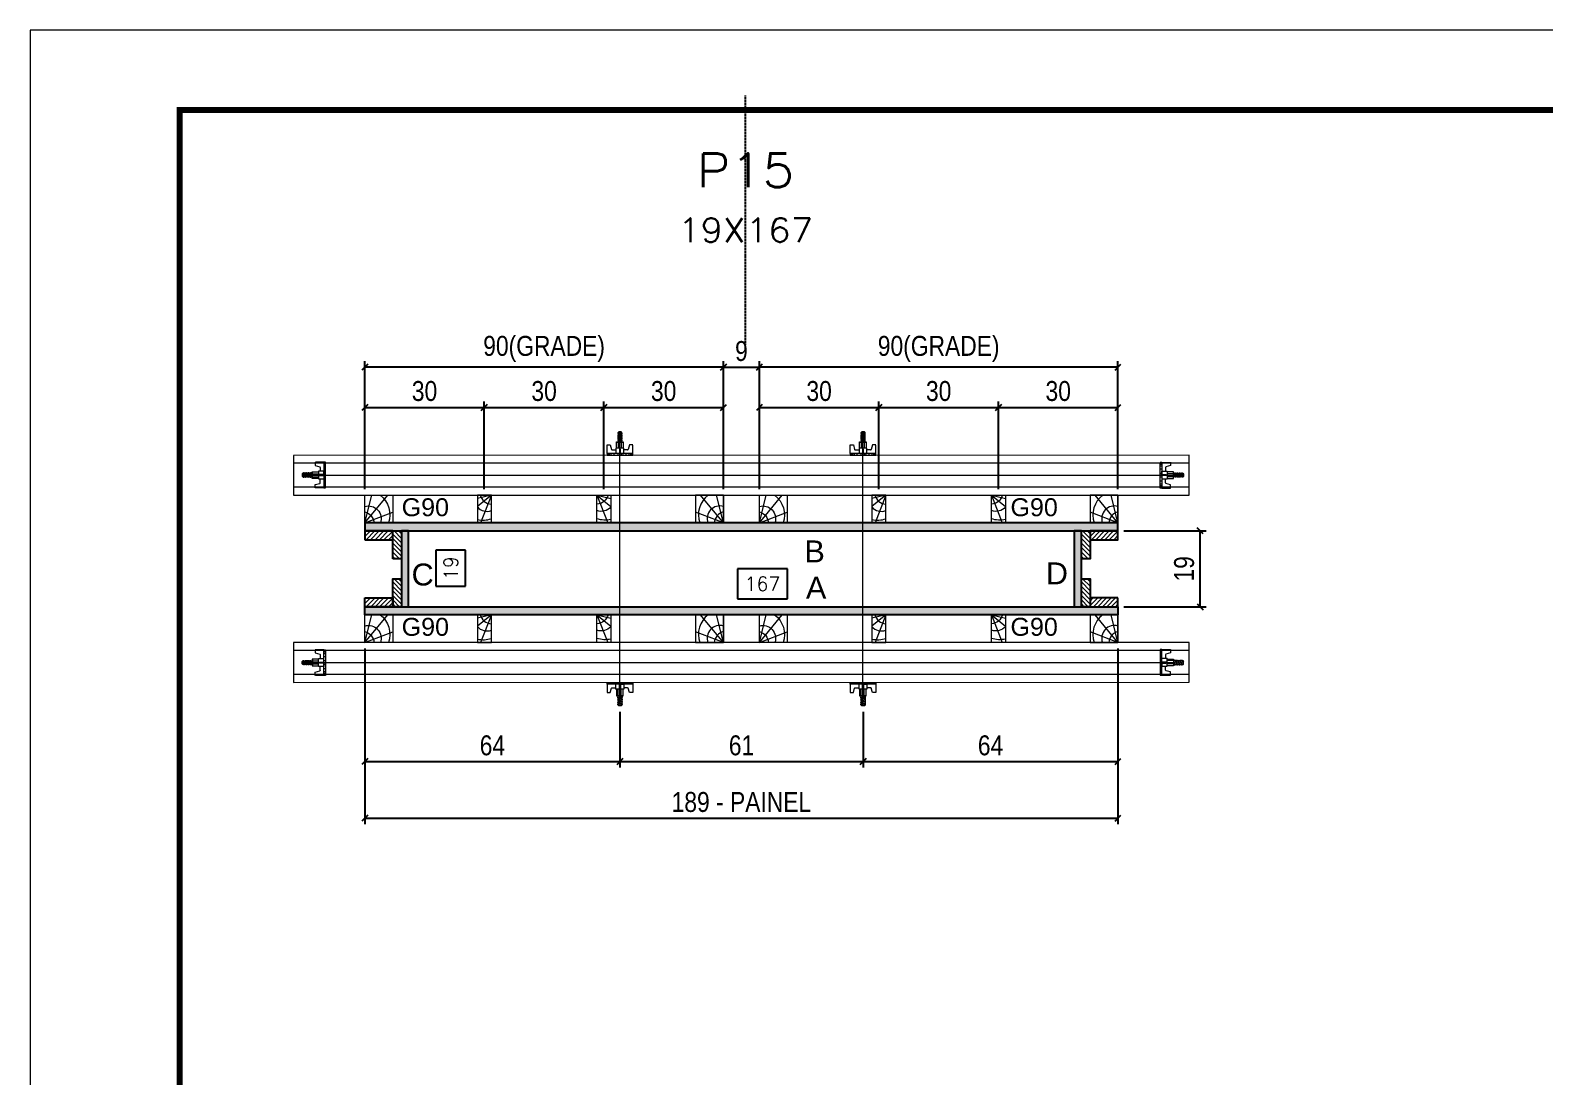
# Model space of a CAD drawing. Extents: x 808 to 7089, y -98 to 17032.
# Drawn here: x 5577 to 6337, y 14210 to 14735 of the extents above; entities that cross this region are included whole.
import ezdxf
from ezdxf.enums import TextEntityAlignment as Align

# ---------------------------------------------------------------- set-up
doc = ezdxf.new("R2010")
doc.units = 0
doc.linetypes.add('DASHED', pattern=[0.75, 0.5, -0.25])
doc.linetypes.add('HIDDEN', pattern=[0.375, 0.25, -0.125])
for name, color, linetype in [('CHAPA', 1, 'Continuous'), ('COTA', 241, 'Continuous'), ('MEIO_PONT', 93, 'Continuous'), ('SARRAFO', 251, 'Continuous'), ('Texto de Titulo', 7, 'Continuous'), ('Texto Qtd Sarr', 242, 'Continuous'), ('TEXTO_GERAL', 7, 'Continuous')]:
    doc.layers.add(name, color=color, linetype=linetype)
for name, color, linetype, lineweight in [('Folhas', 255, 'Continuous', 9), ('Hachura', 251, 'Continuous', 9), ('Madeira', 126, 'Continuous', 18), ('Perfil Metálico', 224, 'Continuous', 18), ('SARRAFO DE PRESSAO', 251, 'DASHED', 9), ('Texto Seção', 7, 'Continuous', 15)]:
    doc.layers.add(name, color=color, linetype=linetype, lineweight=lineweight)
doc.styles.add('ARIAL', font='arial.ttf')
doc.styles.add('COTA TECNICA 2X', font='techl___.ttf', dxfattribs={"height": 10})
doc.styles.add('ROMANS', font='romans.shx')
doc.styles.add('SANSSERIF', font='sas_____.pfb')
doc.dimstyles.new('SECAO PILAR', dxfattribs={"dimtxt": 10, "dimasz": 3, "dimexe": 3, "dimexo": 3, "dimgap": 3, "dimtad": 1, "dimdec": 1, "dimlfac": 0.5, "dimzin": 12, "dimdsep": 46, "dimtxsty": 'COTA TECNICA 2X', "dimblk1": 'OBLIQUE', "dimblk2": 'OBLIQUE', "dimsah": 1, "dimcen": 0.9, "dimclrd": 256, "dimclre": 256, "dimclrt": 256, "dimadec": 1, "dimazin": 3, "dimtfac": 1, "dimtdec": 1, "dimtmove": 0, "dimatfit": 3, "dimfxl": 1, "dimtolj": 1, "dimtzin": 12, "dimarcsym": 0})
doc.dimstyles.new('SECÇÃO 2', dxfattribs={"dimtxt": 7, "dimasz": 6, "dimexe": 0.18, "dimexo": 2, "dimgap": -4, "dimtad": 3, "dimdec": 1, "dimlfac": 0.5, "dimzin": 12, "dimdsep": 46, "dimtxsty": 'ROMANS', "dimblk": 'ARCHTICK', "dimcen": 0.09, "dimse1": 1, "dimse2": 1, "dimsd1": 1, "dimsd2": 1, "dimclrd": 180, "dimclre": 5, "dimclrt": 1, "dimadec": 0, "dimazin": 3, "dimtfac": 1, "dimtdec": 1, "dimtofl": 0, "dimtmove": 0, "dimatfit": 3, "dimldrblk": 'ARCHTICK', "dimfxl": 1, "dimtolj": 1, "dimtzin": 0, "dimarcsym": 0})
pattern_1 = [(225, (-3379.4002, -8445.2636), (1.12253202, -1.12253202), [])]

# ---------------------------------------------------------------- blocks, each defined once
blk = doc.blocks.new('9999999999')
at = {"layer": 'Folhas'}
blk.add_lwpolyline([(98138.98, 34190.21), (99623.98, 34190.21), (99623.98, 35240.21), (98138.98, 35240.21)], close=True, dxfattribs=at)
at = {"layer": 'Folhas', "color": 30, "const_width": 3}
blk.add_lwpolyline([(98213.98, 34230.21), (99583.98, 34230.21), (99583.98, 35200.21), (98213.98, 35200.21)], close=True, dxfattribs=at)
blk = doc.blocks.new('*D1302')
at = {"layer": 'COTA', "color": 180, "lineweight": -2, "transparency": 16777216}
for p, q in [((5795.16, 14474.51), (5780.16, 14474.51)), ((5780.16, 14474.51), (5780.16, 14456.51)), ((5795.16, 14456.51), (5795.16, 14474.51)), ((5780.16, 14456.51), (5795.16, 14456.51))]:
    blk.add_line(p, q, dxfattribs=at)
at = {"layer": 'Defpoints', "color": 0, "transparency": 16777216}
for p in [(5783.87, 14484.14), (5783.87, 14446.14), (5799.16, 14446.14)]:
    blk.add_point(p, dxfattribs=at)
at = {"layer": 'COTA', "color": 1, "transparency": 16777216, "insert": (5787.66, 14465.51), "char_height": 7, "attachment_point": 5, "rotation": 90, "style": 'ROMANS'}
blk.add_mtext('\\A1;19', dxfattribs=at)
blk = doc.blocks.new('_ArchTick')
at = {"color": 0, "linetype": 'ByBlock', "const_width": 0.15}
blk.add_lwpolyline([(-0.5, -0.5), (0.5, 0.5)], dxfattribs=at)
blk = doc.blocks.new('*D1303')
at = {"layer": 'COTA', "color": 180, "lineweight": -2, "transparency": 16777216}
for p, q in [((5956.61, 14465.14), (5931.61, 14465.14)), ((5931.61, 14465.14), (5931.61, 14450.14)), ((5956.61, 14450.14), (5956.61, 14465.14)), ((5931.61, 14450.14), (5956.61, 14450.14))]:
    blk.add_line(p, q, dxfattribs=at)
at = {"layer": 'Defpoints', "color": 0, "transparency": 16777216}
for p in [(5766.55, 14446.14), (6100.55, 14446.14), (6100.55, 14446.14)]:
    blk.add_point(p, dxfattribs=at)
at = {"layer": 'COTA', "color": 1, "transparency": 16777216, "insert": (5944.11, 14457.64), "char_height": 7, "attachment_point": 5, "style": 'ROMANS'}
blk.add_mtext('\\A1;167', dxfattribs=at)
blk = doc.blocks.new('_Oblique')
at = {"color": 0, "linetype": 'ByBlock', "lineweight": -2}
blk.add_line((-0.5, -0.5), (0.5, 0.5), dxfattribs=at)
blk = doc.blocks.new('*D1304')
at = {"layer": 'COTA', "lineweight": -2, "transparency": 16777216}
for p, q in [((5744.55, 14425.15), (5744.55, 14336.98)), ((6122.55, 14425.19), (6122.55, 14336.98)), ((5744.55, 14339.98), (6122.55, 14339.98))]:
    blk.add_line(p, q, dxfattribs=at)
at = {"layer": 'Defpoints', "color": 0, "transparency": 16777216}
for p in [(5744.55, 14428.15), (6122.55, 14428.19), (6122.55, 14339.98)]:
    blk.add_point(p, dxfattribs=at)
at = {"layer": 'COTA', "lineweight": -2, "transparency": 16777216, "xscale": 3, "yscale": 3, "zscale": 3, "rotation": 180}
blk.add_blockref('_Oblique', (5744.55, 14339.98), dxfattribs=at)
at = {"layer": 'COTA', "lineweight": -2, "transparency": 16777216, "xscale": 3, "yscale": 3, "zscale": 3}
blk.add_blockref('_Oblique', (6122.55, 14339.98), dxfattribs=at)
at = {"layer": 'COTA', "transparency": 16777216, "insert": (5933.55, 14348.09), "char_height": 10, "attachment_point": 5, "style": 'COTA TECNICA 2X'}
blk.add_mtext('\\A1;189 - PAINEL', dxfattribs=at)
blk = doc.blocks.new('*D1305')
at = {"layer": 'COTA', "lineweight": -2, "transparency": 16777216}
for p, q in [((5744.55, 14425.14), (5744.55, 14365.41)), ((5872.62, 14393.37), (5872.62, 14365.41)), ((5744.55, 14368.41), (5872.62, 14368.41))]:
    blk.add_line(p, q, dxfattribs=at)
at = {"layer": 'Defpoints', "color": 0, "transparency": 16777216}
for p in [(5744.55, 14428.14), (5872.62, 14396.37), (5872.62, 14368.41)]:
    blk.add_point(p, dxfattribs=at)
at = {"layer": 'COTA', "lineweight": -2, "transparency": 16777216, "xscale": 3, "yscale": 3, "zscale": 3, "rotation": 180}
blk.add_blockref('_Oblique', (5744.55, 14368.41), dxfattribs=at)
at = {"layer": 'COTA', "lineweight": -2, "transparency": 16777216, "xscale": 3, "yscale": 3, "zscale": 3}
blk.add_blockref('_Oblique', (5872.62, 14368.41), dxfattribs=at)
at = {"layer": 'COTA', "transparency": 16777216, "insert": (5808.59, 14376.51), "char_height": 10, "attachment_point": 5, "style": 'COTA TECNICA 2X'}
blk.add_mtext('\\A1;64', dxfattribs=at)
blk = doc.blocks.new('*D1306')
at = {"layer": 'COTA', "lineweight": -2, "transparency": 16777216}
for p, q in [((6122.55, 14425.14), (6122.55, 14365.41)), ((5994.62, 14393.37), (5994.62, 14365.41)), ((5994.62, 14368.41), (6122.55, 14368.41))]:
    blk.add_line(p, q, dxfattribs=at)
at = {"layer": 'Defpoints', "color": 0, "transparency": 16777216}
for p in [(6122.55, 14428.14), (5994.62, 14396.37), (6122.55, 14368.41)]:
    blk.add_point(p, dxfattribs=at)
at = {"layer": 'COTA', "lineweight": -2, "transparency": 16777216, "xscale": 3, "yscale": 3, "zscale": 3, "rotation": 180}
blk.add_blockref('_Oblique', (5994.62, 14368.41), dxfattribs=at)
at = {"layer": 'COTA', "lineweight": -2, "transparency": 16777216, "xscale": 3, "yscale": 3, "zscale": 3}
blk.add_blockref('_Oblique', (6122.55, 14368.41), dxfattribs=at)
at = {"layer": 'COTA', "transparency": 16777216, "insert": (6058.59, 14376.51), "char_height": 10, "attachment_point": 5, "style": 'COTA TECNICA 2X'}
blk.add_mtext('\\A1;64', dxfattribs=at)
blk = doc.blocks.new('titulo1')
at = {"layer": 'Defpoints', "color": 252, "linetype": 'HIDDEN', "ltscale": 2}
blk.add_line((0, 0), (0, 125), dxfattribs=at)
at = {"layer": 'Defpoints', "style": 'ROMANS', "oblique": 15}
blk.add_attdef('FOLHA', text='', height=10, dxfattribs=at).set_placement((0, 15.58), align=Align.MIDDLE_CENTER)
at = {"layer": 'Texto Qtd Sarr', "color": 3, "style": 'ROMANS', "oblique": 15}
for tag, height, p in [('TITULO', 17, (0, 71.45)), ('SEÇÃO', 12, (0, 41.55))]:
    blk.add_attdef(tag, text='', height=height, dxfattribs=at).set_placement(p, align=Align.MIDDLE_CENTER)
blk = doc.blocks.new('C')
at = {"layer": 'Hachura', "color": 0}
for p, q in [((0, 3.22), (0, -3.22)), ((0.45, 3.22), (0, 3.22)), ((0.46, 3.16), (0, 3.16)), ((0.46, 3.05), (0, 3.05)), ((0.46, 2.88), (0, 2.88)), ((0, 2.75), (0, -1.16)), ((0.46, 2.65), (0, 2.65)), ((0.46, 2.23), (0, 2.23)), ((0.46, 1.51), (0, 1.51)), ((0.39, 0.49), (0.17, 0.49)), ((0.45, -3.23), (0.45, 3.22)), ((0.45, 3.22), (2.58, 3.22)), ((1.74, 0.97), (0.45, 0.97)), ((1.45, 0.1), (0.45, 0.1)), ((1.35, 1.94), (1.35, 0.96)), ((2.58, 2.39), (1.47, 2.09)), ((1.74, -0.97), (1.74, 0.97)), ((1.74, 0.97), (1.74, 0.84)), ((1.74, 0.97), (1.74, 0.84)), ((1.74, 0.84), (3.35, 0.84)), ((3.35, 0.45), (1.74, 0.45)), ((2.58, 3.22), (2.58, 2.39)), ((3.32, 0.84), (3.32, -0.84)), ((3.35, 0.84), (3.35, -0.84)), ((3.68, 0.45), (3.35, 0.45)), ((3.84, -0.52), (3.35, 0.45)), ((3.35, 0.06), (3.67, -0.57)), ((3.68, 0.45), (4.16, -0.52)), ((3.72, 0.5), (4.25, -0.57)), ((4.37, -0.55), (3.83, 0.53)), ((4.15, 0.45), (3.93, 0.45)), ((4.42, -0.52), (3.93, 0.45)), ((4.15, 0.45), (4.26, 0.45)), ((4.26, 0.45), (4.74, -0.52)), ((4.3, 0.5), (4.83, -0.57)), ((4.95, -0.55), (4.41, 0.53)), ((4.51, 0.45), (4.84, 0.45)), ((5, -0.52), (4.51, 0.45)), ((4.84, 0.45), (5.32, -0.52)), ((4.88, 0.5), (5.41, -0.57)), ((5.53, -0.55), (4.99, 0.53)), ((5.58, -0.52), (5.09, 0.45)), ((5.42, 0.45), (5.09, 0.45)), ((5.58, -0.52), (5.09, 0.45)), ((5.42, 0.45), (5.74, -0.19)), ((5.46, 0.5), (5.74, -0.07)), ((5.74, 0.19), (5.57, 0.53)), ((5.74, 0.32), (5.68, 0.45)), ((5.68, 0.45), (5.74, 0.45)), ((5.74, 0.45), (5.9, 0.29)), ((5.74, 0.45), (5.74, -0.52)), ((5.9, -0.36), (5.9, 0.29)), ((0.45, 0), (0, 0)), ((0.46, -1.52), (0, -1.52)), ((0.46, -2.23), (0, -2.23)), ((0.46, -2.65), (0, -2.65)), ((0.46, -2.88), (0, -2.88)), ((0.46, -3.05), (0, -3.05)), ((0.46, -3.16), (0, -3.16)), ((0, -3.22), (2.57, -3.22)), ((0.08, -0.48), (0.29, -0.48)), ((0.29, -0.48), (0.4, -0.48)), ((0.45, 0), (0.45, -0.97)), ((0.45, -0.16), (1.45, -0.16)), ((0.45, -0.65), (0.45, -0.32)), ((0.45, -3.23), (0.45, -0.65)), ((0.45, -0.97), (1.74, -0.97)), ((1.35, -1.94), (1.35, -0.97)), ((2.58, -2.39), (1.47, -2.1)), ((3.35, -0.32), (1.74, -0.32)), ((3.35, -0.84), (1.74, -0.84)), ((2.58, -3.23), (2.58, -2.39)), ((3.35, -0.07), (3.58, -0.52)), ((3.35, -0.52), (3.58, -0.52)), ((3.84, -0.52), (4.16, -0.52)), ((4.42, -0.52), (4.74, -0.52)), ((4.63, -0.52), (4.74, -0.52)), ((5, -0.52), (5.32, -0.52)), ((5.58, -0.52), (5.74, -0.52)), ((5.74, -0.52), (5.9, -0.36)), ((5.74, -0.52), (5.74, -0.52))]:
    blk.add_line(p, q, dxfattribs=at)
for centre, radius, start, end in [((1.52, 1.94), 0.161, 104.7436, 180), ((1.44, -0.03), 0.129, 272.695, 87.305), ((3.81, 0.39), 0.143, 25.5688, 154.4312), ((4.39, 0.39), 0.143, 25.5688, 154.4312), ((4.97, 0.39), 0.143, 25.5688, 154.4312), ((5.55, 0.39), 0.143, 25.5688, 154.4312), ((0.17, -0.37), 0.174, 221.744, 317.8592), ((1.52, -1.94), 0.161, 180, 255.2564), ((3.71, -0.4), 0.174, 222.1408, 318.256), ((4.29, -0.4), 0.174, 222.1408, 318.256), ((4.87, -0.4), 0.174, 222.1408, 318.256), ((5.45, -0.4), 0.174, 222.1408, 318.256), ((5.61, -0.4), 0.174, 317.8592, 318.256)]:
    blk.add_arc(centre, radius, start, end, dxfattribs=at)
blk = doc.blocks.new('*D1307')
at = {"layer": 'COTA', "lineweight": -2, "transparency": 16777216}
for p, q in [((5872.62, 14393.37), (5872.62, 14365.41)), ((5994.62, 14393.37), (5994.62, 14365.41)), ((5872.62, 14368.41), (5994.62, 14368.41))]:
    blk.add_line(p, q, dxfattribs=at)
at = {"layer": 'Defpoints', "color": 0, "transparency": 16777216}
for p in [(5872.62, 14396.37), (5994.62, 14396.37), (5994.62, 14368.41)]:
    blk.add_point(p, dxfattribs=at)
at = {"layer": 'COTA', "lineweight": -2, "transparency": 16777216, "xscale": 3, "yscale": 3, "zscale": 3, "rotation": 180}
blk.add_blockref('_Oblique', (5872.62, 14368.41), dxfattribs=at)
at = {"layer": 'COTA', "lineweight": -2, "transparency": 16777216, "xscale": 3, "yscale": 3, "zscale": 3}
blk.add_blockref('_Oblique', (5994.62, 14368.41), dxfattribs=at)
at = {"layer": 'COTA', "transparency": 16777216, "insert": (5933.62, 14376.51), "char_height": 10, "attachment_point": 5, "style": 'COTA TECNICA 2X'}
blk.add_mtext('\\A1;61', dxfattribs=at)
blk = doc.blocks.new('*D1295')
at = {"layer": 'COTA', "lineweight": -2, "transparency": 16777216}
for p, q in [((5942.55, 14505.14), (5942.55, 14549.07)), ((6002.55, 14505.14), (6002.55, 14549.07)), ((5942.55, 14546.07), (6002.55, 14546.07))]:
    blk.add_line(p, q, dxfattribs=at)
at = {"layer": 'Defpoints', "color": 0, "transparency": 16777216}
for p in [(6002.55, 14546.07), (5942.55, 14502.14), (6002.55, 14502.14)]:
    blk.add_point(p, dxfattribs=at)
at = {"layer": 'COTA', "lineweight": -2, "transparency": 16777216, "xscale": 3, "yscale": 3, "zscale": 3, "rotation": 180}
blk.add_blockref('_Oblique', (5942.55, 14546.07), dxfattribs=at)
at = {"layer": 'COTA', "lineweight": -2, "transparency": 16777216, "xscale": 3, "yscale": 3, "zscale": 3}
blk.add_blockref('_Oblique', (6002.55, 14546.07), dxfattribs=at)
at = {"layer": 'COTA', "transparency": 16777216, "insert": (5972.55, 14554.29), "char_height": 10, "attachment_point": 5, "style": 'COTA TECNICA 2X'}
blk.add_mtext('\\A1;30', dxfattribs=at)
blk = doc.blocks.new('*D1296')
at = {"layer": 'COTA', "lineweight": -2, "transparency": 16777216}
for p, q in [((6002.55, 14505.14), (6002.55, 14549.07)), ((6062.55, 14505.14), (6062.55, 14549.07)), ((6002.55, 14546.07), (6062.55, 14546.07))]:
    blk.add_line(p, q, dxfattribs=at)
at = {"layer": 'Defpoints', "color": 0, "transparency": 16777216}
for p in [(6062.55, 14546.07), (6002.55, 14502.14), (6062.55, 14502.14)]:
    blk.add_point(p, dxfattribs=at)
at = {"layer": 'COTA', "lineweight": -2, "transparency": 16777216, "xscale": 3, "yscale": 3, "zscale": 3, "rotation": 180}
blk.add_blockref('_Oblique', (6002.55, 14546.07), dxfattribs=at)
at = {"layer": 'COTA', "lineweight": -2, "transparency": 16777216, "xscale": 3, "yscale": 3, "zscale": 3}
blk.add_blockref('_Oblique', (6062.55, 14546.07), dxfattribs=at)
at = {"layer": 'COTA', "transparency": 16777216, "insert": (6032.55, 14554.29), "char_height": 10, "attachment_point": 5, "style": 'COTA TECNICA 2X'}
blk.add_mtext('\\A1;30', dxfattribs=at)
blk = doc.blocks.new('*D1297')
at = {"layer": 'COTA', "lineweight": -2, "transparency": 16777216}
for p, q in [((6062.55, 14505.14), (6062.55, 14549.07)), ((6122.55, 14505.14), (6122.55, 14549.07)), ((6062.55, 14546.07), (6122.55, 14546.07))]:
    blk.add_line(p, q, dxfattribs=at)
at = {"layer": 'Defpoints', "color": 0, "transparency": 16777216}
for p in [(6122.55, 14546.07), (6062.55, 14502.14), (6122.55, 14502.14)]:
    blk.add_point(p, dxfattribs=at)
at = {"layer": 'COTA', "lineweight": -2, "transparency": 16777216, "xscale": 3, "yscale": 3, "zscale": 3, "rotation": 180}
blk.add_blockref('_Oblique', (6062.55, 14546.07), dxfattribs=at)
at = {"layer": 'COTA', "lineweight": -2, "transparency": 16777216, "xscale": 3, "yscale": 3, "zscale": 3}
blk.add_blockref('_Oblique', (6122.55, 14546.07), dxfattribs=at)
at = {"layer": 'COTA', "transparency": 16777216, "insert": (6092.55, 14554.29), "char_height": 10, "attachment_point": 5, "style": 'COTA TECNICA 2X'}
blk.add_mtext('\\A1;30', dxfattribs=at)
blk = doc.blocks.new('*D1308')
at = {"layer": 'COTA', "lineweight": -2, "transparency": 16777216}
for p, q in [((5942.55, 14505.14), (5942.55, 14569.27)), ((6122.55, 14566.27), (5942.55, 14566.27)), ((6122.55, 14505.14), (6122.55, 14569.27))]:
    blk.add_line(p, q, dxfattribs=at)
at = {"layer": 'Defpoints', "color": 0, "transparency": 16777216}
for p in [(5942.55, 14566.27), (5942.55, 14502.14), (6122.55, 14502.14)]:
    blk.add_point(p, dxfattribs=at)
at = {"layer": 'COTA', "lineweight": -2, "transparency": 16777216, "xscale": 3, "yscale": 3, "zscale": 3, "rotation": 180}
blk.add_blockref('_Oblique', (5942.55, 14566.27), dxfattribs=at)
at = {"layer": 'COTA', "lineweight": -2, "transparency": 16777216, "xscale": 3, "yscale": 3, "zscale": 3}
blk.add_blockref('_Oblique', (6122.55, 14566.27), dxfattribs=at)
at = {"layer": 'COTA', "transparency": 16777216, "insert": (6032.55, 14575.49), "char_height": 10, "attachment_point": 5, "style": 'COTA TECNICA 2X'}
blk.add_mtext('\\A1;90(GRADE)', dxfattribs=at)
blk = doc.blocks.new('*D1309')
at = {"layer": 'COTA', "lineweight": -2, "transparency": 16777216}
for p, q in [((6125.55, 14484.14), (6166.85, 14484.14)), ((6163.85, 14446.14), (6163.85, 14484.14)), ((6125.55, 14446.14), (6166.85, 14446.14))]:
    blk.add_line(p, q, dxfattribs=at)
at = {"layer": 'Defpoints', "color": 0, "transparency": 16777216}
for p in [(6122.55, 14484.14), (6163.85, 14484.14), (6122.55, 14446.14)]:
    blk.add_point(p, dxfattribs=at)
at = {"layer": 'COTA', "lineweight": -2, "transparency": 16777216, "xscale": 3, "yscale": 3, "zscale": 3}
for p, rotation in [((6163.85, 14484.14), 90), ((6163.85, 14446.14), 270)]:
    blk.add_blockref('_Oblique', p, dxfattribs=dict(at, rotation=rotation))
at = {"layer": 'COTA', "transparency": 16777216, "insert": (6155.76, 14465.14), "char_height": 10, "attachment_point": 5, "rotation": 90, "style": 'COTA TECNICA 2X'}
blk.add_mtext('\\A1;19', dxfattribs=at)
blk = doc.blocks.new('PONTALETE')
at = {"layer": 'Madeira'}
for q in [(2.71, 7), (7, 5.76), (7, 1.74)]:
    blk.add_line((0, 0), q, dxfattribs=at)
blk.add_lwpolyline([(0, 0), (7, 0), (7, 7), (0, 7)], close=True, dxfattribs=at)
for centre, radius, start, end in [((2.04, 0.06), 6.23, 37.2818, 109.0913), ((1.09, 0.9), 3.19, 343.603, 109.9847), ((-0.21, -0.78), 3.09, 14.6322, 86.0383)]:
    blk.add_arc(centre, radius, start, end, dxfattribs=at)
blk = doc.blocks.new('MEIO PONTALETE')
at = {"layer": 'Madeira'}
for q in [(2.71, 7), (3.5, 2.88), (3.5, 0.87)]:
    blk.add_line((0, 0), q, dxfattribs=at)
blk.add_lwpolyline([(0, 0), (3.5, 0), (3.5, 7), (0, 7)], close=True, dxfattribs=at)
for centre, radius, start, end in [((2.04, 0.06), 6.23, 76.4499, 109.0913), ((1.09, 0.9), 3.19, 40.9063, 109.9847), ((-0.21, -0.78), 3.09, 14.6322, 86.0383)]:
    blk.add_arc(centre, radius, start, end, dxfattribs=at)
blk = doc.blocks.new('*D1298')
at = {"layer": 'COTA', "lineweight": -2, "transparency": 16777216}
for p, q in [((5744.53, 14505.14), (5744.53, 14549.07)), ((5804.53, 14505.14), (5804.53, 14549.07)), ((5744.53, 14546.07), (5804.53, 14546.07))]:
    blk.add_line(p, q, dxfattribs=at)
at = {"layer": 'Defpoints', "color": 0, "transparency": 16777216}
for p in [(5804.53, 14546.07), (5744.53, 14502.14), (5804.53, 14502.14)]:
    blk.add_point(p, dxfattribs=at)
at = {"layer": 'COTA', "lineweight": -2, "transparency": 16777216, "xscale": 3, "yscale": 3, "zscale": 3, "rotation": 180}
blk.add_blockref('_Oblique', (5744.53, 14546.07), dxfattribs=at)
at = {"layer": 'COTA', "lineweight": -2, "transparency": 16777216, "xscale": 3, "yscale": 3, "zscale": 3}
blk.add_blockref('_Oblique', (5804.53, 14546.07), dxfattribs=at)
at = {"layer": 'COTA', "transparency": 16777216, "insert": (5774.53, 14554.29), "char_height": 10, "attachment_point": 5, "style": 'COTA TECNICA 2X'}
blk.add_mtext('\\A1;30', dxfattribs=at)
blk = doc.blocks.new('*D1299')
at = {"layer": 'COTA', "lineweight": -2, "transparency": 16777216}
for p, q in [((5804.53, 14505.14), (5804.53, 14549.07)), ((5864.53, 14505.14), (5864.53, 14549.07)), ((5804.53, 14546.07), (5864.53, 14546.07))]:
    blk.add_line(p, q, dxfattribs=at)
at = {"layer": 'Defpoints', "color": 0, "transparency": 16777216}
for p in [(5864.53, 14546.07), (5804.53, 14502.14), (5864.53, 14502.14)]:
    blk.add_point(p, dxfattribs=at)
at = {"layer": 'COTA', "lineweight": -2, "transparency": 16777216, "xscale": 3, "yscale": 3, "zscale": 3, "rotation": 180}
blk.add_blockref('_Oblique', (5804.53, 14546.07), dxfattribs=at)
at = {"layer": 'COTA', "lineweight": -2, "transparency": 16777216, "xscale": 3, "yscale": 3, "zscale": 3}
blk.add_blockref('_Oblique', (5864.53, 14546.07), dxfattribs=at)
at = {"layer": 'COTA', "transparency": 16777216, "insert": (5834.53, 14554.29), "char_height": 10, "attachment_point": 5, "style": 'COTA TECNICA 2X'}
blk.add_mtext('\\A1;30', dxfattribs=at)
blk = doc.blocks.new('*D1300')
at = {"layer": 'COTA', "lineweight": -2, "transparency": 16777216}
for p, q in [((5864.53, 14505.14), (5864.53, 14549.07)), ((5924.53, 14505.14), (5924.53, 14549.07)), ((5864.53, 14546.07), (5924.53, 14546.07))]:
    blk.add_line(p, q, dxfattribs=at)
at = {"layer": 'Defpoints', "color": 0, "transparency": 16777216}
for p in [(5924.53, 14546.07), (5864.53, 14502.14), (5924.53, 14502.14)]:
    blk.add_point(p, dxfattribs=at)
at = {"layer": 'COTA', "lineweight": -2, "transparency": 16777216, "xscale": 3, "yscale": 3, "zscale": 3, "rotation": 180}
blk.add_blockref('_Oblique', (5864.53, 14546.07), dxfattribs=at)
at = {"layer": 'COTA', "lineweight": -2, "transparency": 16777216, "xscale": 3, "yscale": 3, "zscale": 3}
blk.add_blockref('_Oblique', (5924.53, 14546.07), dxfattribs=at)
at = {"layer": 'COTA', "transparency": 16777216, "insert": (5894.53, 14554.29), "char_height": 10, "attachment_point": 5, "style": 'COTA TECNICA 2X'}
blk.add_mtext('\\A1;30', dxfattribs=at)
blk = doc.blocks.new('*D1301')
at = {"layer": 'COTA', "lineweight": -2, "transparency": 16777216}
for p, q in [((5744.53, 14505.14), (5744.53, 14569.27)), ((5924.53, 14566.27), (5744.53, 14566.27)), ((5924.53, 14505.14), (5924.53, 14569.27))]:
    blk.add_line(p, q, dxfattribs=at)
at = {"layer": 'Defpoints', "color": 0, "transparency": 16777216}
for p in [(5744.53, 14566.27), (5744.53, 14502.14), (5924.53, 14502.14)]:
    blk.add_point(p, dxfattribs=at)
at = {"layer": 'COTA', "lineweight": -2, "transparency": 16777216, "xscale": 3, "yscale": 3, "zscale": 3, "rotation": 180}
blk.add_blockref('_Oblique', (5744.53, 14566.27), dxfattribs=at)
at = {"layer": 'COTA', "lineweight": -2, "transparency": 16777216, "xscale": 3, "yscale": 3, "zscale": 3}
blk.add_blockref('_Oblique', (5924.53, 14566.27), dxfattribs=at)
at = {"layer": 'COTA', "transparency": 16777216, "insert": (5834.53, 14575.49), "char_height": 10, "attachment_point": 5, "style": 'COTA TECNICA 2X'}
blk.add_mtext('\\A1;90(GRADE)', dxfattribs=at)
blk = doc.blocks.new('*D1310')
at = {"layer": 'COTA', "lineweight": -2, "transparency": 16777216}
for p, q in [((5924.55, 14505.11), (5924.55, 14569.27)), ((5924.55, 14566.27), (5942.55, 14566.27)), ((5942.55, 14505.11), (5942.55, 14569.27))]:
    blk.add_line(p, q, dxfattribs=at)
at = {"layer": 'Defpoints', "color": 0, "transparency": 16777216}
for p in [(5942.55, 14566.27), (5924.55, 14502.11), (5942.55, 14502.11)]:
    blk.add_point(p, dxfattribs=at)
at = {"layer": 'COTA', "lineweight": -2, "transparency": 16777216, "xscale": 3, "yscale": 3, "zscale": 3, "rotation": 180}
blk.add_blockref('_Oblique', (5924.55, 14566.27), dxfattribs=at)
at = {"layer": 'COTA', "lineweight": -2, "transparency": 16777216, "xscale": 3, "yscale": 3, "zscale": 3}
blk.add_blockref('_Oblique', (5942.55, 14566.27), dxfattribs=at)
at = {"layer": 'COTA', "transparency": 16777216, "insert": (5933.55, 14574.35), "char_height": 10, "attachment_point": 5, "style": 'COTA TECNICA 2X'}
blk.add_mtext('\\A1;9', dxfattribs=at)

msp = doc.modelspace()

# ---------------------------------------------------------------- hatches: boundary and pattern name
at = {"layer": 'Hachura'}
h = msp.add_hatch(color=256, dxfattribs=at)
h.dxf.hatch_style = 1
h.paths.add_polyline_path([(6122.55, 14484.14), (6122.55, 14488.14), (5744.55, 14488.14), (5744.55, 14484.14)])
h = msp.add_hatch(dxfattribs=at)
h.set_pattern_fill('ANSI31', color=256, scale=0.5, angle=180, style=0)
h.set_pattern_definition(pattern_1)
h.paths.add_polyline_path([(5758.55, 14484.14), (5758.55, 14479.74), (5744.55, 14479.74), (5744.55, 14484.14)])
h = msp.add_hatch(dxfattribs=at)
h.set_pattern_fill('ANSI31', color=256, scale=0.5, angle=90, style=0)
h.set_pattern_definition([(135, (-17166.4565, 23973.0964), (-1.12253202, -1.12253202), [])])
h.paths.add_polyline_path([(5762.95, 14484.14), (5758.55, 14484.14), (5758.55, 14470.14), (5762.95, 14470.14)])
h = msp.add_hatch(color=256, dxfattribs=at)
h.dxf.hatch_style = 1
h.paths.add_polyline_path([(5762.95, 14446.14), (5766.55, 14446.14), (5766.55, 14484.14), (5762.95, 14484.14)])
h = msp.add_hatch(color=256, dxfattribs=at)
h.dxf.hatch_style = 1
h.paths.add_polyline_path([(6100.55, 14446.14), (6104.15, 14446.14), (6104.15, 14484.14), (6100.55, 14484.14)])
h = msp.add_hatch(dxfattribs=at)
h.set_pattern_fill('ANSI31', color=256, scale=0.5, angle=90, style=0)
h.set_pattern_definition([(135, (-16820.8565, 23973.0964), (-1.12253202, -1.12253202), [])])
h.paths.add_polyline_path([(6108.55, 14484.14), (6104.15, 14484.14), (6104.15, 14470.14), (6108.55, 14470.14)])
h = msp.add_hatch(dxfattribs=at)
h.set_pattern_fill('ANSI31', color=256, scale=0.5, angle=180, style=0)
h.set_pattern_definition([(225, (-3015.4002, -8445.2636), (1.12253202, -1.12253202), [])])
h.paths.add_polyline_path([(6122.55, 14484.14), (6122.55, 14479.74), (6108.55, 14479.74), (6108.55, 14484.14)])
h = msp.add_hatch(dxfattribs=at)
h.set_pattern_fill('ANSI31', color=256, scale=0.5, angle=90, style=0)
h.set_pattern_definition([(135, (-17166.4565, 23949.0964), (-1.12253202, -1.12253202), [])])
h.paths.add_polyline_path([(5762.95, 14460.14), (5758.55, 14460.14), (5758.55, 14446.14), (5762.95, 14446.14)])
h = msp.add_hatch(dxfattribs=at)
h.set_pattern_fill('ANSI31', color=256, scale=0.5, angle=90, style=0)
h.set_pattern_definition([(135, (-16820.8565, 23949.0964), (-1.12253202, -1.12253202), [])])
h.paths.add_polyline_path([(6108.55, 14460.14), (6104.15, 14460.14), (6104.15, 14446.14), (6108.55, 14446.14)])
h = msp.add_hatch(dxfattribs=at)
h.set_pattern_fill('ANSI31', color=256, scale=0.5, angle=180, style=0)
h.set_pattern_definition(pattern_1)
h.paths.add_polyline_path([(5758.55, 14446.14), (5758.55, 14450.54), (5744.55, 14450.54), (5744.55, 14446.14)])
h = msp.add_hatch(dxfattribs=at)
h.set_pattern_fill('ANSI31', color=256, scale=0.5, angle=180, style=0)
h.set_pattern_definition([(225, (-3380.4002, -8445.2636), (1.12253202, -1.12253202), [])])
h.paths.add_polyline_path([(6108.55, 14446.14), (6108.55, 14450.54), (6122.55, 14450.54), (6122.55, 14446.14)])
h = msp.add_hatch(color=256, dxfattribs=at)
h.dxf.hatch_style = 1
h.paths.add_polyline_path([(6122.55, 14446.14), (6122.55, 14442.14), (5744.55, 14442.14), (5744.55, 14446.14)])

# ---------------------------------------------------------------- linework, layer by layer
at = {"layer": 'CHAPA'}
for points in [[(6122.55, 14484.14), (6122.55, 14488.14), (5744.55, 14488.14), (5744.55, 14484.14)], [(5762.95, 14446.14), (5766.55, 14446.14), (5766.55, 14484.14), (5762.95, 14484.14)], [(6100.55, 14446.14), (6104.15, 14446.14), (6104.15, 14484.14), (6100.55, 14484.14)], [(6122.55, 14446.14), (6122.55, 14442.14), (5744.55, 14442.14), (5744.55, 14446.14)]]:
    msp.add_lwpolyline(points, close=True, dxfattribs=at)
at = {"layer": 'Hachura'}
for p, q in [((5872.55, 14397.37), (5872.55, 14529.12)), ((5994.55, 14397.37), (5994.55, 14529.12)), ((5714.07, 14512.15), (6150.7, 14512.13)), ((5714.07, 14418.14), (6150.7, 14418.16))]:
    msp.add_line(p, q, dxfattribs=at)
at = {"layer": 'Madeira'}
for points in [[(5744.55, 14488.14), (5744.55, 14502.14), (5924.55, 14502.14), (5924.55, 14488.14)], [(5942.55, 14488.14), (5942.55, 14502.14), (6122.55, 14502.14), (6122.55, 14488.14)], [(5744.55, 14428.14), (5744.55, 14442.14), (5924.55, 14442.14), (5924.55, 14428.14)], [(5942.55, 14428.14), (5942.55, 14442.14), (6122.55, 14442.14), (6122.55, 14428.14)]]:
    msp.add_lwpolyline(points, close=True, dxfattribs=at)
at = {"layer": 'Perfil Metálico'}
for p, q in [((6158.27, 14518.08), (5708.83, 14518.08)), ((6158.27, 14506.08), (5708.83, 14506.08)), ((6158.27, 14424.14), (5708.83, 14424.14)), ((6158.27, 14412.14), (5708.83, 14412.14))]:
    msp.add_line(p, q, dxfattribs=at)
for points in [[(6158.27, 14502.15), (6158.27, 14522.15), (5708.83, 14522.08), (5708.83, 14502.08)], [(5708.83, 14428.14), (5708.83, 14408.14), (6158.27, 14408.2), (6158.27, 14428.2)]]:
    msp.add_lwpolyline(points, close=True, dxfattribs=at)
at = {"layer": 'SARRAFO'}
for points in [[(5744.55, 14479.74), (5758.55, 14479.74), (5758.55, 14484.14), (5744.55, 14484.14)], [(5744.55, 14479.74), (5758.55, 14479.74), (5758.55, 14484.14), (5744.55, 14484.14)], [(5758.55, 14470.14), (5758.55, 14484.14), (5762.95, 14484.14), (5762.95, 14470.14)], [(6104.15, 14470.14), (6104.15, 14484.14), (6108.55, 14484.14), (6108.55, 14470.14)], [(6108.55, 14479.74), (6122.55, 14479.74), (6122.55, 14484.14), (6108.55, 14484.14)], [(6108.55, 14479.74), (6122.55, 14479.74), (6122.55, 14484.14), (6108.55, 14484.14)], [(5758.55, 14446.14), (5758.55, 14460.14), (5762.95, 14460.14), (5762.95, 14446.14)], [(6104.15, 14446.14), (6104.15, 14460.14), (6108.55, 14460.14), (6108.55, 14446.14)], [(5744.55, 14450.54), (5758.55, 14450.54), (5758.55, 14446.14), (5744.55, 14446.14)], [(5744.55, 14450.54), (5758.55, 14450.54), (5758.55, 14446.14), (5744.55, 14446.14)], [(6122.55, 14450.54), (6108.55, 14450.54), (6108.55, 14446.14), (6122.55, 14446.14)], [(6122.55, 14450.54), (6108.55, 14450.54), (6108.55, 14446.14), (6122.55, 14446.14)]]:
    msp.add_lwpolyline(points, close=True, dxfattribs=at)

# ---------------------------------------------------------------- block references
at = {"layer": 'Hachura', "linetype": 'Continuous', "yscale": 2, "zscale": 2}
for p, xscale, rotation in [((5872.54, 14522.12), 2, 90.00000000000001), ((5994.54, 14522.12), 2, 90.00000000000001), ((5724.87, 14512.15), 2, 180), ((6143.7, 14512.12), -2, 180), ((5872.55, 14408.17), -2, 90), ((5994.55, 14408.17), -2, 90)]:
    msp.add_blockref('C', p, dxfattribs=dict(at, xscale=xscale, rotation=rotation))
for p, xscale in [((5724.87, 14418.14), -2), ((6143.7, 14418.17), 2)]:
    msp.add_blockref('C', p, dxfattribs=dict(at, xscale=xscale))
at = {"layer": 'MEIO_PONT'}
for name, p, xscale, yscale, zscale, rotation in [('PONTALETE', (5744.55, 14488.14), -2, 2, 2, 270), ('MEIO PONTALETE', (5808.05, 14502.14), 1.999999997962732, 1.999999997962732, 1.999999997962732, 180), ('MEIO PONTALETE', (5861.05, 14502.14), -1.999999997962732, 1.999999997962732, 1.999999997962732, 180), ('PONTALETE', (5924.55, 14488.14), 2, 2, 2, 89.99999999999997), ('PONTALETE', (5942.55, 14488.14), -2, 2, 2, 270), ('MEIO PONTALETE', (6006.05, 14502.14), 1.999999997962732, 1.999999997962732, 1.999999997962732, 180), ('MEIO PONTALETE', (6059.05, 14502.14), -1.999999997962732, 1.999999997962732, 1.999999997962732, 180), ('PONTALETE', (6122.55, 14488.14), 2, 2, 2, 89.99999999999997), ('PONTALETE', (5744.55, 14428.14), -2, 2, 2, 270), ('MEIO PONTALETE', (5808.05, 14442.14), 1.999999997962732, 1.999999997962732, 1.999999997962732, 180), ('MEIO PONTALETE', (5861.05, 14442.14), -1.999999997962732, 1.999999997962732, 1.999999997962732, 180), ('PONTALETE', (5924.55, 14428.14), 2, 2, 2, 89.99999999999997), ('PONTALETE', (5942.55, 14428.14), -2, 2, 2, 270), ('MEIO PONTALETE', (6006.05, 14442.14), 1.999999997962732, 1.999999997962732, 1.999999997962732, 180), ('MEIO PONTALETE', (6059.05, 14442.14), -1.999999997962732, 1.999999997962732, 1.999999997962732, 180), ('PONTALETE', (6122.55, 14428.14), 2, 2, 2, 89.99999999999997)]:
    msp.add_blockref(name, p, dxfattribs=dict(at, xscale=xscale, yscale=yscale, zscale=zscale, rotation=rotation))
at = {"layer": 'SARRAFO DE PRESSAO', "color": 6, "linetype": 'ByBlock'}
msp.add_blockref('9999999999', (-92562.31, -20504.88), dxfattribs=at)
at = {"layer": 'Texto Seção'}
ref = msp.add_blockref('titulo1', (5935.66, 14577.59), dxfattribs=at)
ref.add_attrib('TITULO', 'P15', dxfattribs={"layer": 'Texto de Titulo', "color": 7, "height": 17, "style": 'ROMANS', "width": 1.1}).set_placement((5935.66, 14665.09), align=Align.MIDDLE_CENTER)
ref.add_attrib('SEÇÃO', '19X167', dxfattribs={"layer": 'Texto de Titulo', "color": 7, "height": 12, "style": 'ROMANS', "width": 1.1}).set_placement((5935.66, 14635.09), align=Align.MIDDLE_CENTER)

# ---------------------------------------------------------------- texts
at = {"layer": 'TEXTO_GERAL', "color": 0, "linetype": 'Continuous', "style": 'SANSSERIF'}
for p in [(5763.05, 14496.04), (6068.59, 14496.04), (5763.05, 14436.04), (6068.59, 14436.04)]:
    msp.add_text('G90', height=9, dxfattribs=at).set_placement(p, align=Align.MIDDLE_LEFT)
at = {"layer": 'TEXTO_GERAL', "style": 'ARIAL'}
for s, p in [('B', (5970.31, 14473.89)), ('C', (5773.57, 14462.29)), ('D', (6091.91, 14462.87)), ('A', (5971.06, 14455.66))]:
    msp.add_text(s, height=11, dxfattribs=at).set_placement(p, align=Align.MIDDLE_CENTER)

# ---------------------------------------------------------------- dimensions: what is measured, and where the dimension line sits
at = {"layer": 'COTA'}
for base, p1, p2, text, picture, middle in [((5744.53, 14566.27), (5924.53, 14502.14), (5744.53, 14502.14), '<>(GRADE)', '*D1301', (5834.53, 14575.49)), ((5942.55, 14566.27), (6122.55, 14502.14), (5942.55, 14502.14), '<>(GRADE)', '*D1308', (6032.55, 14575.49)), ((6122.55, 14339.98), (5744.55, 14428.15), (6122.55, 14428.19), '<> - PAINEL', '*D1304', (5933.55, 14348.09))]:
    dim = msp.add_linear_dim(base=base, p1=p1, p2=p2, text=text, dimstyle='SECAO PILAR', dxfattribs=at)
    dim.commit()
    dim.dimension.update_dxf_attribs({"geometry": picture, "text_midpoint": middle})
for base, p1, p2, picture, middle in [((5942.55, 14566.27), (5924.55, 14502.11), (5942.55, 14502.11), '*D1310', (5933.55, 14574.35)), ((5804.53, 14546.07), (5744.53, 14502.14), (5804.53, 14502.14), '*D1298', (5774.53, 14554.29)), ((5864.53, 14546.07), (5804.53, 14502.14), (5864.53, 14502.14), '*D1299', (5834.53, 14554.29)), ((5924.53, 14546.07), (5864.53, 14502.14), (5924.53, 14502.14), '*D1300', (5894.53, 14554.29)), ((6002.55, 14546.07), (5942.55, 14502.14), (6002.55, 14502.14), '*D1295', (5972.55, 14554.29)), ((6062.55, 14546.07), (6002.55, 14502.14), (6062.55, 14502.14), '*D1296', (6032.55, 14554.29)), ((6122.55, 14546.07), (6062.55, 14502.14), (6122.55, 14502.14), '*D1297', (6092.55, 14554.29)), ((5872.62, 14368.41), (5744.55, 14428.14), (5872.62, 14396.37), '*D1305', (5808.59, 14376.51)), ((6122.55, 14368.41), (5994.62, 14396.37), (6122.55, 14428.14), '*D1306', (6058.59, 14376.51)), ((5994.62, 14368.41), (5872.62, 14396.37), (5994.62, 14396.37), '*D1307', (5933.62, 14376.51))]:
    dim = msp.add_linear_dim(base=base, p1=p1, p2=p2, dimstyle='SECAO PILAR', dxfattribs=at)
    dim.commit()
    dim.dimension.update_dxf_attribs({"geometry": picture, "text_midpoint": middle})
dim = msp.add_linear_dim(base=(5799.16, 14446.14), p1=(5783.87, 14484.14), p2=(5783.87, 14446.14), angle=270, dimstyle='SECÇÃO 2', dxfattribs=at)
dim.commit()
dim.dimension.update_dxf_attribs({"geometry": '*D1302', "text_midpoint": (5799.16, 14465.51), "dimtype": 160})
dim = msp.add_linear_dim(base=(6163.85, 14484.14), p1=(6122.55, 14446.14), p2=(6122.55, 14484.14), angle=90, dimstyle='SECAO PILAR', dxfattribs=at)
dim.commit()
dim.dimension.update_dxf_attribs({"geometry": '*D1309', "text_midpoint": (6155.76, 14465.14)})
dim = msp.add_linear_dim(base=(6100.55, 14446.14), p1=(5766.55, 14446.14), p2=(6100.55, 14446.14), dimstyle='SECÇÃO 2', dxfattribs=at)
dim.commit()
dim.dimension.update_dxf_attribs({"geometry": '*D1303', "text_midpoint": (5944.11, 14446.14), "dimtype": 160})

doc.saveas('drawing.dxf')
